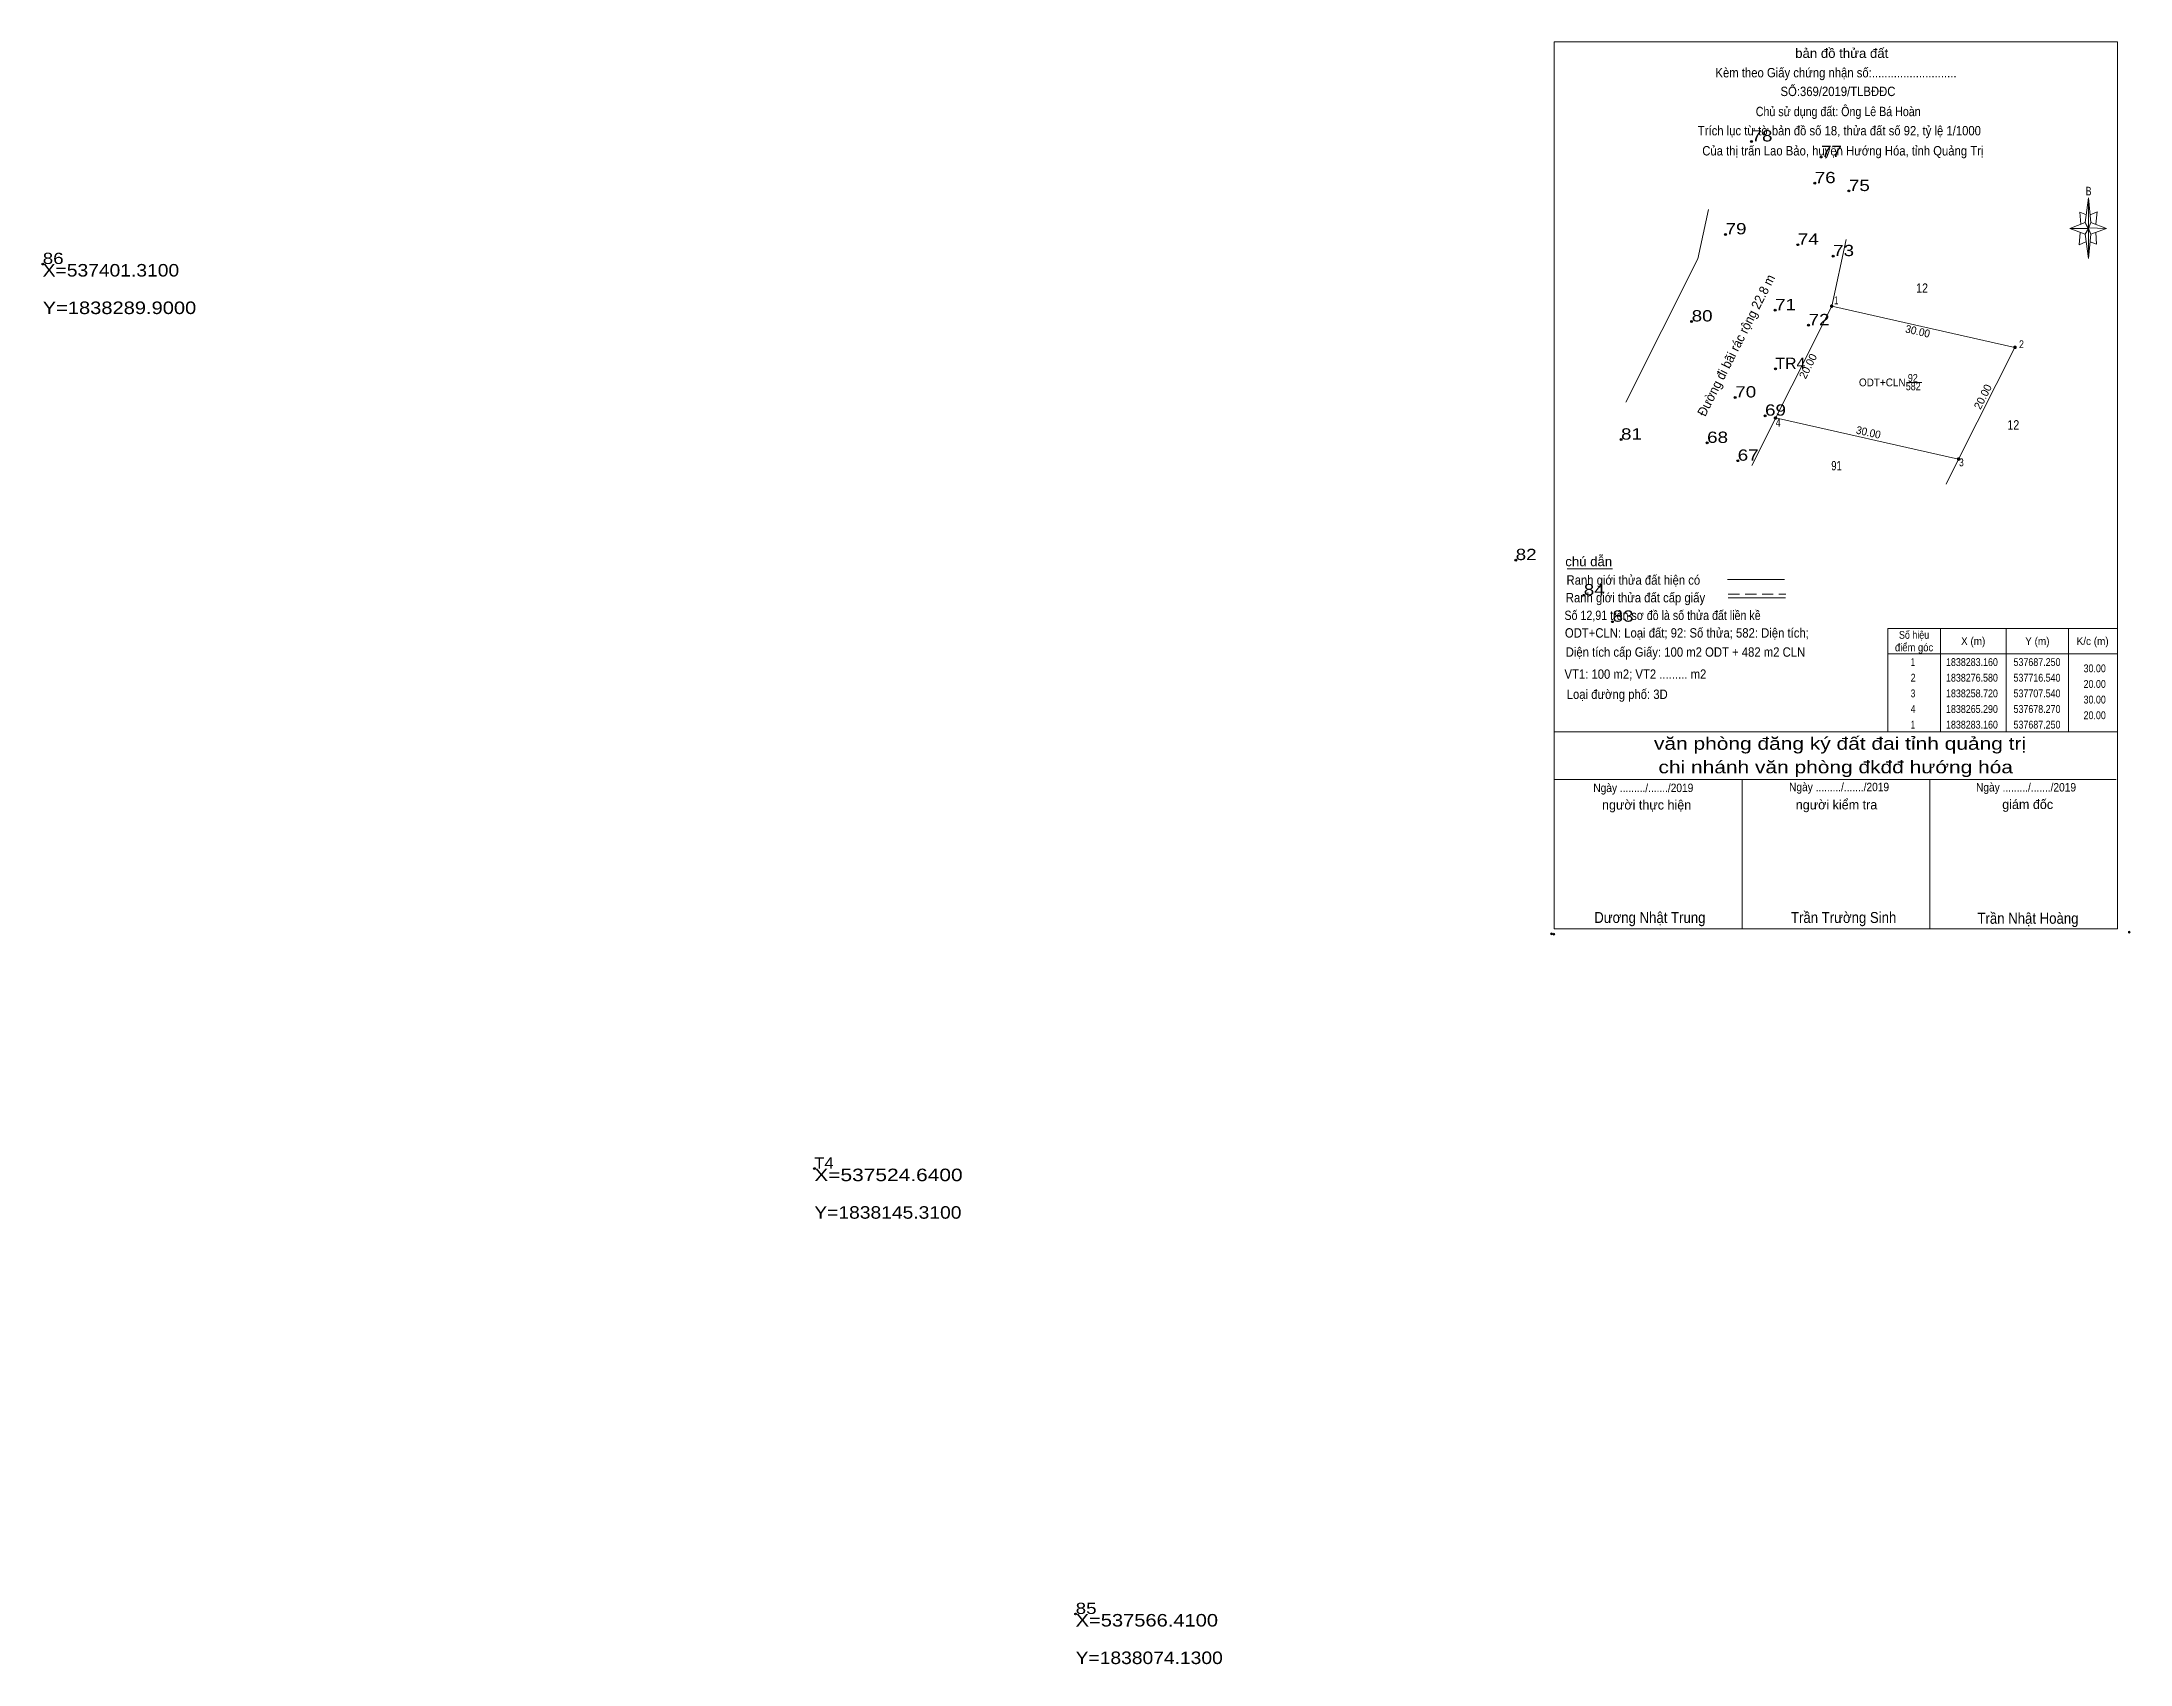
# Model space of a CAD drawing. Header units: metres. Extents: x 537401 to 537735, y 1838066 to 1838325.
import ezdxf
from ezdxf.enums import TextEntityAlignment as Align

# ---------------------------------------------------------------- set-up
doc = ezdxf.new("R2010")
doc.units = ezdxf.units.M
doc.header["$LTSCALE"] = 0.6
doc.header["$PDMODE"] = 32
doc.header["$PDSIZE"] = 0.3
doc.linetypes.add('MEDIUM_DASHED', pattern=[4.5, 3, -1.5])
for name, color, linetype in [('12', 7, 'Continuous'), ('36', 7, 'Continuous'), ('7', 7, 'Continuous')]:
    doc.layers.add(name, color=color, linetype=linetype)
for name, color, linetype, lineweight in [('13', 7, 'Continuous', 13), ('17', 7, 'Continuous', 13), ('2', 7, 'Continuous', 13), ('5', 7, 'Continuous', 13), ('6', 7, 'Continuous', 13), ('63', 7, 'Continuous', 13)]:
    doc.layers.add(name, color=color, linetype=linetype, lineweight=lineweight)

msp = doc.modelspace()

# ---------------------------------------------------------------- hatches: boundary and pattern name
at = {"layer": '63'}
for points in [[(537687.45, 1838283.16, 1), (537687.05, 1838283.16, 1)], [(537716.74, 1838276.58, 1), (537716.34, 1838276.58, 1)], [(537678.47, 1838265.29, 1), (537678.07, 1838265.29, 1)], [(537707.74, 1838258.72, 1), (537707.34, 1838258.72, 1)]]:
    msp.add_hatch(color=256, dxfattribs=at).paths.add_polyline_path(points)

# ---------------------------------------------------------------- linework, layer by layer
at = {"layer": '13'}
msp.add_line((537699.22, 1838270.97), (537701.64, 1838270.97), dxfattribs=at)
at = {"layer": '17'}
msp.add_line((537644.98, 1838241.19), (537652.22, 1838241.19), dxfattribs=at)
at = {"layer": '2'}
for p, q in [((537665.87, 1838290.72), (537667.58, 1838298.61)), ((537665.87, 1838290.72), (537654.37, 1838267.82)), ((537716.54, 1838276.58), (537687.25, 1838283.16)), ((537716.54, 1838276.58), (537707.54, 1838258.72)), ((537707.54, 1838258.72), (537678.27, 1838265.29))]:
    msp.add_line(p, q, dxfattribs=at)
msp.add_lwpolyline([(537674.47, 1838257.72), (537687.25, 1838283.16), (537689.57, 1838293.84)], dxfattribs=at)
at = {"layer": '5'}
for p, q in [((537727.79, 1838296.56), (537728.29, 1838300.46)), ((537727.79, 1838294.66), (537725.29, 1838295.56)), ((537728.69, 1838296.56), (537731.19, 1838295.56)), ((537728.69, 1838294.66), (537728.29, 1838290.76)), ((537729.59, 1838293.06), (537728.59, 1838293.46)), ((537729.49, 1838294.96), (537729.59, 1838293.06)), ((537642.92, 1838215.12), (537732.92, 1838215.12)), ((537642.92, 1838207.52), (537732.72, 1838207.52)), ((537642.92, 1838207.52), (537732.72, 1838207.52)), ((537642.92, 1838207.52), (537732.72, 1838207.52)), ((537672.92, 1838183.62), (537672.92, 1838207.52)), ((537702.92, 1838183.62), (537702.92, 1838207.52))]:
    msp.add_line(p, q, dxfattribs=at)
for points in [[(537642.92, 1838325.42), (537732.92, 1838325.42), (537732.92, 1838183.62), (537642.92, 1838183.62)], [(537728.29, 1838300.46), (537728.69, 1838296.56), (537728.29, 1838295.56)], [(537728.29, 1838295.56), (537725.29, 1838295.56), (537727.79, 1838296.56), (537728.69, 1838294.66), (537731.19, 1838295.56), (537728.29, 1838295.66)], [(537728.29, 1838295.56), (537728.29, 1838290.76), (537727.79, 1838294.66)]]:
    msp.add_lwpolyline(points, close=True, dxfattribs=at)
for points in [[(537728.29, 1838295.56), (537727.79, 1838296.56), (537725.29, 1838295.56)], [(537727.99, 1838297.76), (537726.89, 1838298.16), (537727.09, 1838296.26)], [(537728.29, 1838295.56), (537728.69, 1838294.66), (537731.19, 1838295.56)], [(537728.59, 1838297.76), (537729.69, 1838298.26), (537729.49, 1838296.26)], [(537726.99, 1838294.96), (537726.79, 1838292.96), (537727.89, 1838293.46)], [(537732.92, 1838183.62), (537642.92, 1838183.62), (537642.92, 1838207.52)]]:
    msp.add_lwpolyline(points, dxfattribs=at)
for p in [(537642.45, 1838182.85), (537642.85, 1838182.78)]:
    msp.add_point(p, dxfattribs=at)
at = {"layer": '6'}
for p, q in [((537670.58, 1838239.45), (537679.72, 1838239.45)), ((537670.72, 1838236.52), (537679.86, 1838236.52))]:
    msp.add_line(p, q, dxfattribs=at)
at = {"layer": '6', "linetype": 'MEDIUM_DASHED'}
msp.add_line((537670.72, 1838237.14), (537679.92, 1838237.14), dxfattribs=at)
at = {"layer": '6'}
msp.add_point((537734.82, 1838183.12), dxfattribs=at)
at = {"layer": '63'}
for p, q in [((537705.53, 1838254.73), (537707.54, 1838258.72)), ((537704.62, 1838231.62), (537704.62, 1838215.12)), ((537715.12, 1838231.62), (537715.12, 1838215.12)), ((537725.12, 1838231.62), (537725.12, 1838215.12)), ((537696.22, 1838227.62), (537732.92, 1838227.62))]:
    msp.add_line(p, q, dxfattribs=at)
msp.add_lwpolyline([(537696.22, 1838231.62), (537732.92, 1838231.62), (537732.92, 1838215.12), (537696.22, 1838215.12)], close=True, dxfattribs=at)
at = {"layer": '63', "linetype": 'MEDIUM_DASHED'}
for centre in [(537687.25, 1838283.16), (537716.54, 1838276.58), (537678.27, 1838265.29), (537707.54, 1838258.72)]:
    msp.add_circle(centre, 0.2, dxfattribs=at)
at = {"layer": '7'}
for p in [(537674.44, 1838309.49), (537685.55, 1838307), (537684.54, 1838302.82), (537690, 1838301.57), (537670.29, 1838294.63), (537681.84, 1838292.99), (537401.31, 1838289.9), (537687.48, 1838291.16), (537678.21, 1838282.52), (537664.87, 1838280.72), (537683.56, 1838280.12), (537678.26, 1838273.14), (537671.84, 1838268.57), (537676.6, 1838265.65), (537653.58, 1838261.84), (537667.34, 1838261.31), (537672.23, 1838258.46), (537636.75, 1838242.58), (537647.63, 1838236.95), (537652.23, 1838232.73), (537524.65, 1838145.31), (537566.41, 1838074.13)]:
    msp.add_point(p, dxfattribs=at)

# ---------------------------------------------------------------- texts
at = {"layer": '12'}
for s, width, p in [('78', 1.25, (537674.44, 1838309.49)), ('77', 1.25, (537685.55, 1838307)), ('76', 1.25, (537684.54, 1838302.82)), ('75', 1.25, (537690, 1838301.56)), ('79', 1.25, (537670.29, 1838294.64)), ('86', 1.25, (537401.31, 1838289.9)), ('74', 1.25, (537681.84, 1838292.99)), ('73', 1.25, (537687.48, 1838291.16)), ('80', 1.25, (537664.87, 1838280.72)), ('71', 1.25, (537678.21, 1838282.52)), ('72', 1.25, (537683.56, 1838280.12)), ('TR4', 1.05, (537678.26, 1838273.14)), ('70', 1.25, (537671.84, 1838268.57)), ('69', 1.25, (537676.6, 1838265.66)), ('81', 1.25, (537653.58, 1838261.84)), ('68', 1.25, (537667.34, 1838261.31)), ('67', 1.25, (537672.23, 1838258.46)), ('82', 1.25, (537636.74, 1838242.58)), ('84', 1.25, (537647.63, 1838236.95)), ('83', 1.25, (537652.23, 1838232.73)), ('T4', 1.1, (537524.64, 1838145.31)), ('85', 1.25, (537566.41, 1838074.13))]:
    msp.add_text(s, height=1.8, dxfattribs=dict(at, width=width)).set_placement(p)
at = {"layer": '13'}
for s, width, p in [('92', 0.85, (537700.22, 1838271.07)), ('ODT+CLN', 0.95, (537695.34, 1838270.35)), ('582', 0.85, (537700.285, 1838269.72))]:
    msp.add_text(s, height=1.25, dxfattribs=dict(at, width=width)).set_placement(p, align=Align.CENTER)
at = {"layer": '2'}
for s, width, p in [('12', 0.85, (537701.695, 1838285.3)), ('12', 0.85, (537716.285, 1838263.44)), ('91', 0.75, (537688.025, 1838256.92))]:
    msp.add_text(s, height=1.5, dxfattribs=dict(at, width=width)).set_placement(p, align=Align.CENTER)
at = {"layer": '36'}
for s, width, p in [('X=537401.3100', 1.15, (537401.31, 1838287.9)), ('Y=1838289.9000', 1.2, (537401.31, 1838281.9)), ('X=537524.6400', 1.25, (537524.64, 1838143.31)), ('Y=1838145.3100', 1.15, (537524.64, 1838137.31)), ('X=537566.4100', 1.2, (537566.41, 1838072.13)), ('Y=1838074.1300', 1.15, (537566.41, 1838066.13))]:
    msp.add_text(s, height=2, dxfattribs=dict(at, width=width)).set_placement(p)
at = {"layer": '5'}
for s, height, width, p in [('bản đồ thửa đất', 1.5, 1.05, (537688.86, 1838322.84)), ('Kèm theo Giấy chứng nhận số:...........................', 1.5, 0.9, (537687.94, 1838319.73)), ('SỐ:369/2019/TLBĐĐC', 1.5, 0.9, (537688.255, 1838316.74)), ('Chủ sử dụng đất: Ông Lê Bá Hoàn', 1.5, 0.85, (537688.295, 1838313.53)), ('Trích lục từ tờ bản đồ số 18, thửa đất số 92, tỷ lệ 1/1000 ', 1.5, 0.9, (537688.735, 1838310.46)), ('Của thị trấn Lao Bảo, huyện Hướng Hóa, tỉnh Quảng Trị', 1.5, 0.9, (537689.035, 1838307.25)), ('B', 1.378, 0.75, (537728.32, 1838300.86)), ('văn phòng đăng ký đất đai tỉnh quảng trị', 2, 1.25, (537688.585, 1838212.26)), ('chi nhánh văn phòng đkđđ hướng hóa', 2, 1.25, (537687.895, 1838208.5)), ('Ngày ........./......./2019', 1.35, 0.9, (537657.145, 1838205.5)), ('Ngày ........./......./2019', 1.35, 0.9, (537688.435, 1838205.64)), ('Ngày ........./......./2019', 1.35, 0.9, (537718.315, 1838205.59)), ('Dương Nhật Trung', 1.75, 0.9, (537658.19, 1838184.58)), ('Trần Trường Sinh', 1.75, 0.9, (537689.16, 1838184.58)), ('Trần Nhật Hoàng', 1.75, 0.9, (537718.625, 1838184.45))]:
    msp.add_text(s, height=height, dxfattribs=dict(at, width=width)).set_placement(p, align=Align.CENTER)
for s, p in [('người thực hiện', (537657.67, 1838202.71)), ('người kiểm tra', (537688.025, 1838202.73)), ('giám đốc', (537718.575, 1838202.79))]:
    msp.add_text(s, height=1.5, dxfattribs=at).set_placement(p, align=Align.CENTER)
at = {"layer": '6'}
for s, width, p in [('chú dẫn', 1.05, (537644.67, 1838241.6)), ('Ranh giới thửa đất hiện có ', 0.9, (537644.87, 1838238.64)), ('Ranh giới thửa đất cấp giấy', 0.9, (537644.76, 1838235.82)), ('Số 12,91 trên sơ đồ là số thửa đất liền kề', 0.85, (537644.54, 1838233)), ('ODT+CLN: Loại đất; 92: Số thửa; 582: Diện tích;', 0.9, (537644.61, 1838230.19)), ('Diện tích cấp Giấy: 100 m2 ODT + 482 m2 CLN', 0.9, (537644.74, 1838227.13)), ('VT1: 100 m2; VT2 ......... m2', 0.9, (537644.54, 1838223.6)), ('Loại đường phố: 3D', 0.9, (537644.9, 1838220.38))]:
    msp.add_text(s, height=1.5, dxfattribs=dict(at, width=width)).set_placement(p)
at = {"layer": '63', "width": 0.95}
for s, height, rotation, p in [('Đường đi bãi rác rộng 22.8 m', 1.5, 63.32, (537672.656, 1838276.568)), ('30.00', 1.25, 347.339, (537700.868, 1838278.541)), ('30.00', 1.25, 347.349, (537692.988, 1838262.382))]:
    msp.add_text(s, height=height, rotation=rotation, dxfattribs=at).set_placement(p, align=Align.CENTER)
at = {"layer": '63'}
for s, width, p in [(' 1', 0.75, (537688.31, 1838283.47)), (' 2', 0.85, (537717.98, 1838276.45)), (' 4', 0.85, (537679.09, 1838263.92)), (' 3', 0.8, (537708.36, 1838257.57)), ('30.00', 0.85, (537731.07, 1838224.65)), ('20.00', 0.85, (537731.07, 1838222.15)), ('30.00', 0.85, (537731.07, 1838219.65)), ('20.00', 0.85, (537731.07, 1838217.15))]:
    msp.add_text(s, height=1.25, dxfattribs=dict(at, width=width)).set_placement(p, align=Align.RIGHT)
for rotation, p in [(63.32, (537684.027, 1838273.294)), (63.256, (537711.969, 1838268.404))]:
    msp.add_text('20.00', height=1.25, rotation=rotation, dxfattribs=at).set_placement(p, align=Align.CENTER)
for s, width, p in [('điểm góc', 0.9, (537700.42, 1838228)), ('Số hiệu', 0.85, (537700.42, 1838230)), ('X (m)', 0.95, (537709.87, 1838229)), ('Y (m)', 0.95, (537720.125, 1838229)), ('K/c (m)', 0.95, (537728.965, 1838229)), (' 1', 0.75, (537700.07, 1838225.65)), ('1838283.160', 0.85, (537709.67, 1838225.65)), ('537687.250', 0.85, (537720.07, 1838225.65)), (' 3', 0.8, (537700.065, 1838220.65)), (' 2', 0.85, (537700.075, 1838223.15)), ('1838276.580', 0.85, (537709.67, 1838223.15)), ('1838258.720', 0.85, (537709.67, 1838220.65)), ('537716.540', 0.85, (537720.07, 1838223.15)), ('537707.540', 0.85, (537720.07, 1838220.65)), (' 4', 0.85, (537700.07, 1838218.15)), ('1838265.290', 0.85, (537709.67, 1838218.15)), ('537678.270', 0.85, (537720.07, 1838218.15)), (' 1', 0.75, (537700.07, 1838215.65)), ('1838283.160', 0.85, (537709.67, 1838215.65)), ('537687.250', 0.85, (537720.07, 1838215.65))]:
    msp.add_text(s, height=1.25, dxfattribs=dict(at, width=width)).set_placement(p, align=Align.CENTER)

doc.saveas('drawing.dxf')
